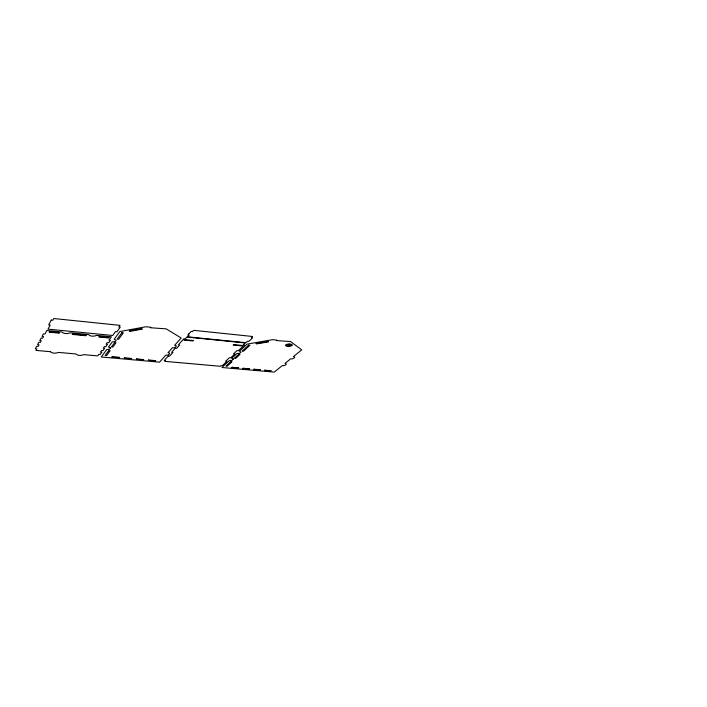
<?xml version="1.0" encoding="UTF-8"?>
<svg xmlns="http://www.w3.org/2000/svg" width="707" height="707" viewBox="0 0 707 707"><rect width="100%" height="100%" fill="white"/><g stroke="black" fill="none" stroke-linecap="round" stroke-linejoin="round"><path stroke-width="1.06" d="M233.398 359.023L231.931 360.384L229.289 360.623L221.91 367.49L274.272 372.112L282.349 365.563C283.869 366.403 288.642 363.681 284.983 363.425L290.683 358.803C292.23 359.66 297.134 356.876 293.414 356.593L301.695 349.868L290.604 341.561L276.428 340.58L276.932 340.138L272.593 339.687L247.035 344.123L239.434 351.193L241.034 352.113L239.62 353.279L236.933 353.518L231.702 358.378L233.398 359.023M50.515 351.706C52.062 353.597 56.215 353.473 58.487 352.413L75.967 353.96C77.399 355.86 81.552 355.665 83.762 354.658L97.725 355.895L98.83 354.348L100.226 354.472L101.861 352.201L100.456 352.077L101.587 350.504L102.992 350.628L104.654 348.312L103.249 348.189L104.397 346.58L105.811 346.713L107.517 344.344L106.094 344.212L107.27 342.577L108.692 342.709L110.433 340.297L108.993 340.164L111.406 336.797L96.735 335.365C94.455 336.479 89.966 336.656 88.587 334.57L70.32 332.785C67.978 333.943 63.489 334.066 61.986 331.972L46.848 330.496L44.93 334.013L43.401 333.863L42.04 336.382L43.551 336.532L42.614 338.238L41.112 338.096L39.769 340.571L41.271 340.703L40.352 342.382L38.858 342.25L37.559 344.645L39.035 344.795L38.134 346.439L36.658 346.306L35.35 348.719L36.817 348.851L35.969 350.416L50.515 351.706M110.601 347.941L109.488 349.285L106.722 349.541L101.295 357L159.579 362.152L165.924 355.047C167.895 356.089 171.951 352.731 167.992 352.731L172.481 347.703C174.488 348.772 178.659 345.325 174.629 345.299L181.169 337.981L166.136 328.852L150.405 327.748L150.785 327.261L145.907 326.758L119.819 331.556L114.198 339.272L116.275 340.288L115.17 341.552L112.351 341.808L108.498 347.102L110.601 347.941M290.179 344.954L289.861 345.272L290.895 345.069A1.803 0.592 -1.9 0 0 290.029 344.371A1.803 0.592 -1.9 0 0 287.722 344.627L287.192 344.998L290.179 344.954M51.284 320.085L48.659 324.92L50.215 325.07L47.996 329.135L112.722 335.489L115.506 331.61L116.955 331.751L120.278 327.147L118.82 326.996L119.996 325.353L53.794 318.53L52.857 320.244L51.284 320.085M49.419 331.698L49.154 332.175L59.273 333.156L59.547 332.679L49.419 331.698M72.503 333.934L72.22 334.411L86.024 335.745L86.325 335.277L72.503 333.934M99.192 336.532L98.874 336.992L108.869 337.964L109.196 337.504L99.192 336.532M108.701 350.654L105.14 355.488L106.527 355.612L110.098 350.778L108.701 350.654M114.596 342.63L111.441 346.925L112.855 347.049L116.019 342.771L114.596 342.63M121.887 332.705L117.15 339.157L118.582 339.298L123.345 332.856L121.887 332.705M112.21 356.788L111.892 357.203L119.501 357.433L112.21 356.788M124.485 357.875L124.158 358.29L131.696 358.52L124.485 357.875M136.628 358.953L136.292 359.359L143.768 359.589L136.628 358.953M148.647 360.022L148.293 360.429L155.708 360.65L148.647 360.022M188.84 333.925L187.735 335.162L189.123 335.304L187.726 336.841L245.921 342.718L247.503 341.242L248.82 341.375L252.629 337.822L251.303 337.681L252.593 336.488L193.621 330.337L192.49 331.592L191.093 331.45L188.84 333.925M168.328 355.957L164.174 360.561L165.491 360.676L164.881 361.357L220.284 366.279L220.964 365.625L222.21 365.731L226.938 361.321L225.683 361.206L229.404 357.715L230.676 357.83L234.874 353.915L233.593 353.792L237.004 350.592L238.294 350.716L244.587 344.848L243.279 344.716L245.17 342.948L186.887 337.062L185.207 338.909L183.829 338.768L178.297 344.901L179.658 345.034L176.635 348.365L175.283 348.242L171.598 352.333L172.932 352.457L169.653 356.072L168.328 355.957M184.333 339.616L183.926 340.067L193.011 340.968L193.426 340.518L184.333 339.616M233.628 344.601L233.177 345.034L241.882 345.9L242.342 345.467L233.628 344.601M230.765 361.639L225.948 366.093L227.186 366.199L232.02 361.754L230.765 361.639M238.745 354.269L234.485 358.21L235.74 358.325L240.018 354.393L238.745 354.269M248.59 345.175L242.192 351.087L243.473 351.211L249.88 345.308L248.59 345.175M232.082 367.269L231.657 367.649L238.621 367.852L232.082 367.269M243.102 368.25L242.669 368.63L249.58 368.824L243.102 368.25M254.007 369.213L253.566 369.593L260.423 369.788L254.007 369.213M287.228 345.069L287.696 345.378L287.095 345.891L290.657 345.414L287.228 345.069M288.323 345.449L289.428 345.555L288.323 345.449M264.807 370.176L264.356 370.548L271.152 370.742L264.807 370.176M141.594 328.675L129.248 330.911L130.026 331.353L142.354 329.117L141.594 328.675M268.015 341.446L255.934 343.522L256.517 343.92L268.58 341.852L268.015 341.446M287.201 346.191A3.438 1.122 -1.9 0 0 292.371 345.069A3.438 1.122 -1.9 0 0 287.245 344.238A3.438 1.122 -1.9 0 0 287.201 346.191"/></g></svg>
